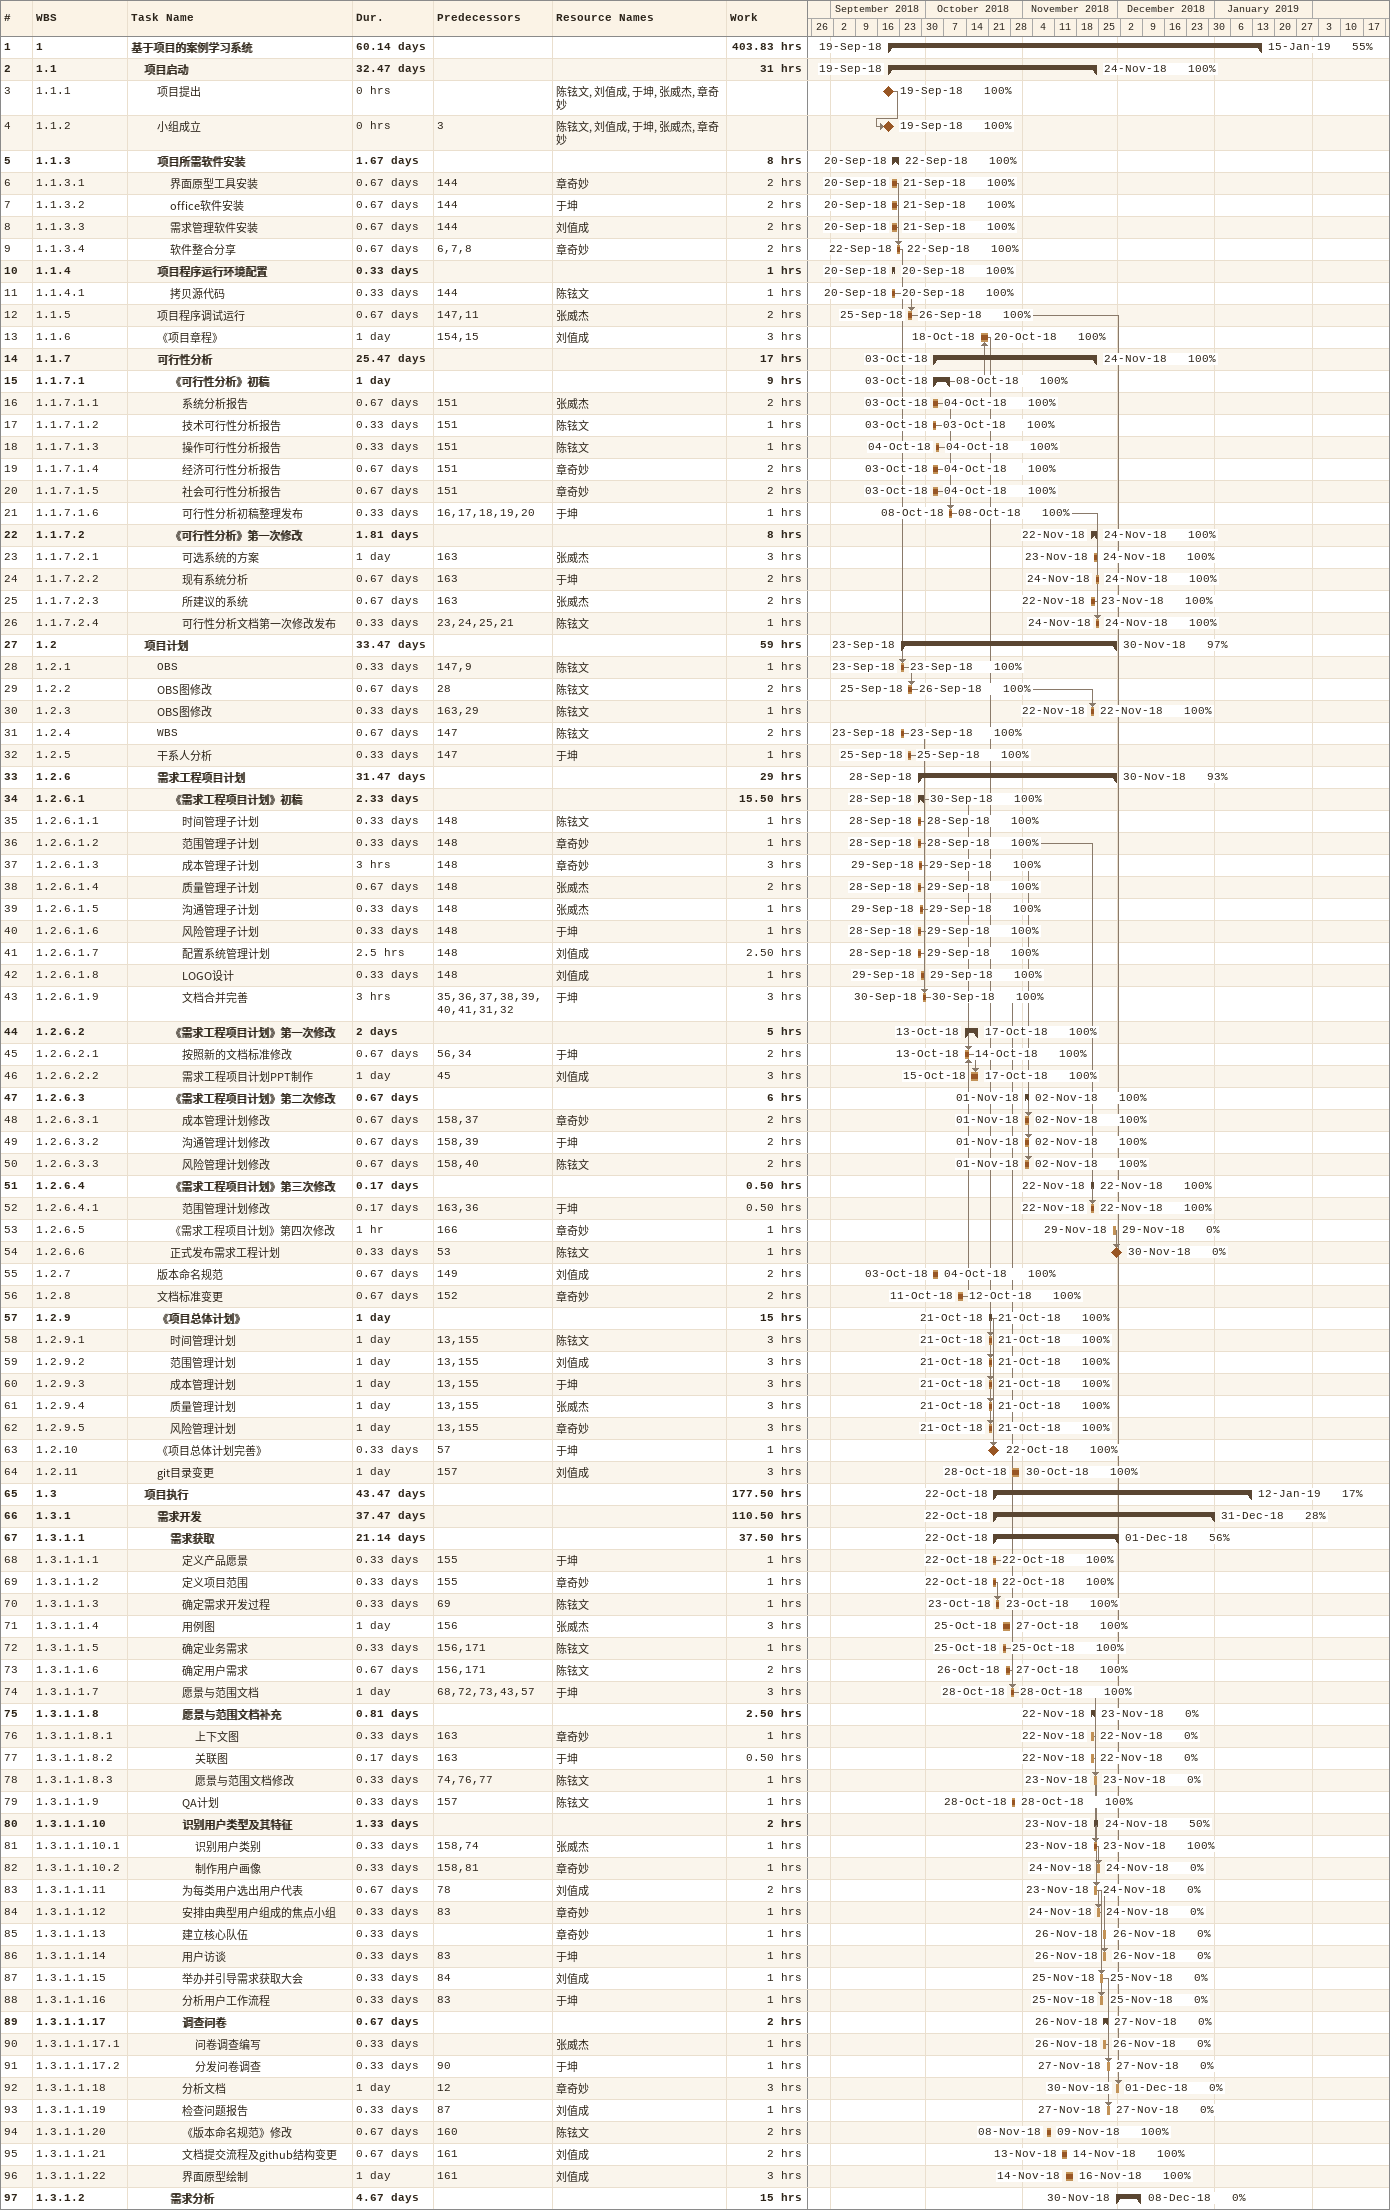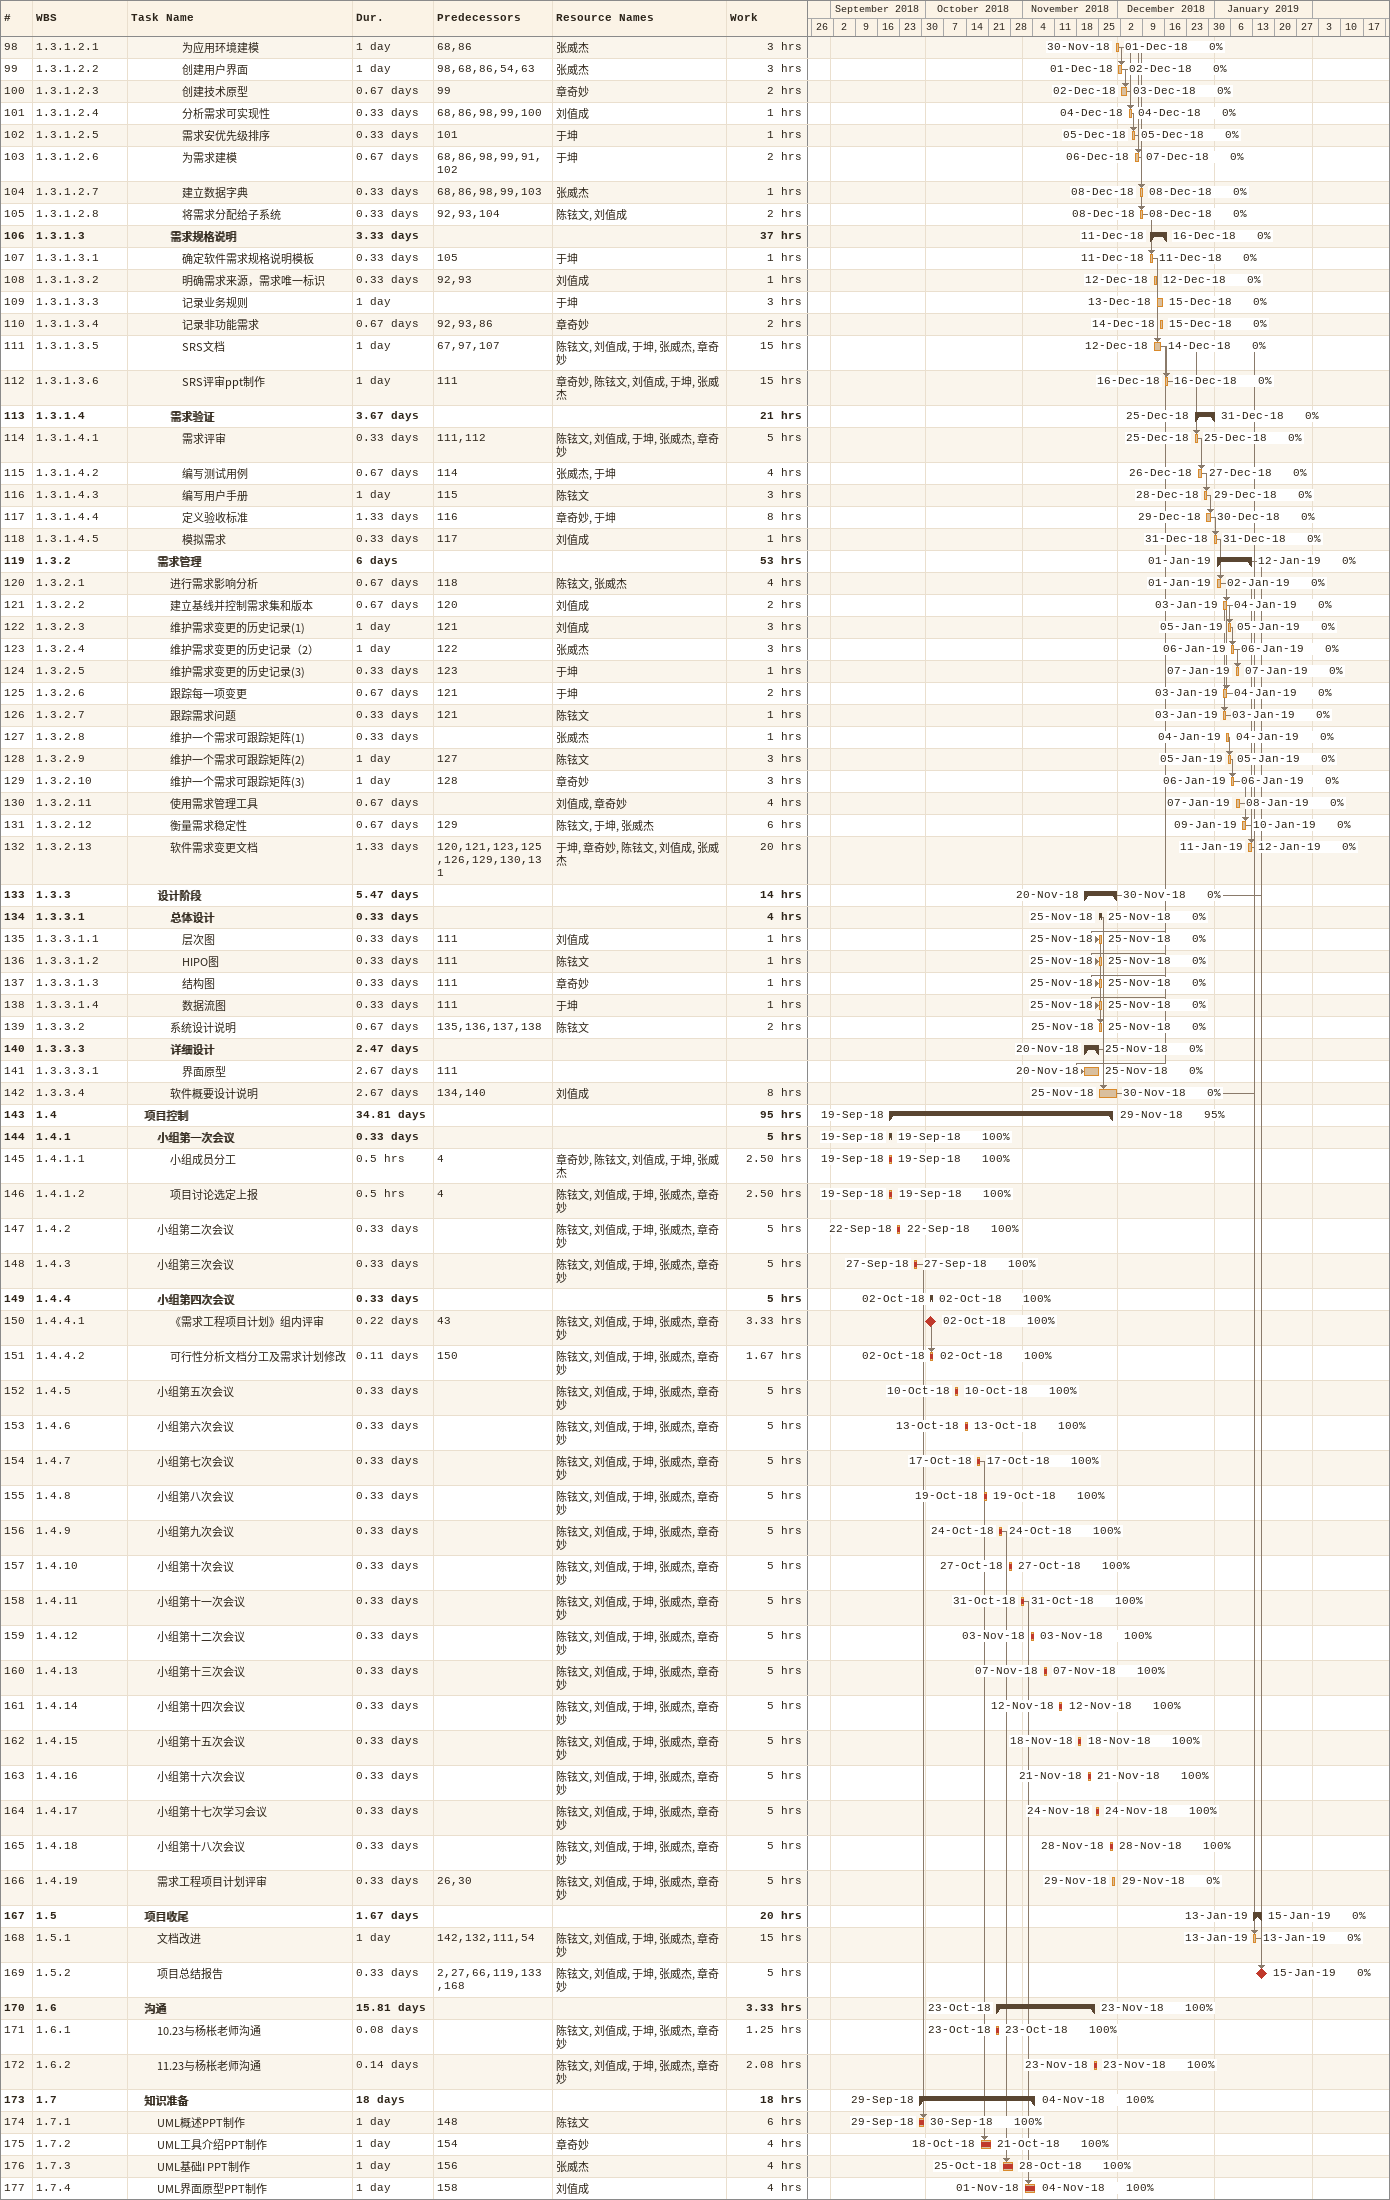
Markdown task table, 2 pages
| ID | WBS | Task | Duration | Start | Finish | Predecessors | Resources | % complete | Work (h) |
|---|---|---|---|---|---|---|---|---|---|
| 1 | 1 | **基于项目的案例学习系统** | 60.14d | 2018-09-19 | 2019-01-15 |  |  | 55 | 403.83 |
| 2 | 1.1 | **项目启动** | 32.47d | 2018-09-19 | 2018-11-24 |  |  | 100 | 31 |
| 3 | 1.1.1 | 项目提出 | 0h | 2018-09-19 | 2018-09-19 |  | 陈铉文, 刘值成, 于坤, 张威杰, 章奇妙 | 100 |  |
| 4 | 1.1.2 | 小组成立 | 0h | 2018-09-19 | 2018-09-19 | 3 | 陈铉文, 刘值成, 于坤, 张威杰, 章奇妙 | 100 |  |
| 5 | 1.1.3 | **项目所需软件安装** | 1.67d | 2018-09-20 | 2018-09-22 |  |  | 100 | 8 |
| 6 | 1.1.3.1 | 界面原型工具安装 | 0.67d | 2018-09-20 | 2018-09-21 | 144 | 章奇妙 | 100 | 2 |
| 7 | 1.1.3.2 | office软件安装 | 0.67d | 2018-09-20 | 2018-09-21 | 144 | 于坤 | 100 | 2 |
| 8 | 1.1.3.3 | 需求管理软件安装 | 0.67d | 2018-09-20 | 2018-09-21 | 144 | 刘值成 | 100 | 2 |
| 9 | 1.1.3.4 | 软件整合分享 | 0.67d | 2018-09-22 | 2018-09-22 | 6, 7, 8 | 章奇妙 | 100 | 2 |
| 10 | 1.1.4 | **项目程序运行环境配置** | 0.33d | 2018-09-20 | 2018-09-20 |  |  | 100 | 1 |
| 11 | 1.1.4.1 | 拷贝源代码 | 0.33d | 2018-09-20 | 2018-09-20 | 144 | 陈铉文 | 100 | 1 |
| 12 | 1.1.5 | 项目程序调试运行 | 0.67d | 2018-09-25 | 2018-09-26 | 147, 11 | 张威杰 | 100 | 2 |
| 13 | 1.1.6 | 《项目章程》 | 1d | 2018-10-18 | 2018-10-20 | 154, 15 | 刘值成 | 100 | 3 |
| 14 | 1.1.7 | **可行性分析** | 25.47d | 2018-10-03 | 2018-11-24 |  |  | 100 | 17 |
| 15 | 1.1.7.1 | **《可行性分析》初稿** | 1d | 2018-10-03 | 2018-10-08 |  |  | 100 | 9 |
| 16 | 1.1.7.1.1 | 系统分析报告 | 0.67d | 2018-10-03 | 2018-10-04 | 151 | 张威杰 | 100 | 2 |
| 17 | 1.1.7.1.2 | 技术可行性分析报告 | 0.33d | 2018-10-03 | 2018-10-03 | 151 | 陈铉文 | 100 | 1 |
| 18 | 1.1.7.1.3 | 操作可行性分析报告 | 0.33d | 2018-10-04 | 2018-10-04 | 151 | 陈铉文 | 100 | 1 |
| 19 | 1.1.7.1.4 | 经济可行性分析报告 | 0.67d | 2018-10-03 | 2018-10-04 | 151 | 章奇妙 | 100 | 2 |
| 20 | 1.1.7.1.5 | 社会可行性分析报告 | 0.67d | 2018-10-03 | 2018-10-04 | 151 | 章奇妙 | 100 | 2 |
| 21 | 1.1.7.1.6 | 可行性分析初稿整理发布 | 0.33d | 2018-10-08 | 2018-10-08 | 16, 17, 18, 19, 20 | 于坤 | 100 | 1 |
| 22 | 1.1.7.2 | **《可行性分析》第一次修改** | 1.81d | 2018-11-22 | 2018-11-24 |  |  | 100 | 8 |
| 23 | 1.1.7.2.1 | 可选系统的方案 | 1d | 2018-11-23 | 2018-11-24 | 163 | 张威杰 | 100 | 3 |
| 24 | 1.1.7.2.2 | 现有系统分析 | 0.67d | 2018-11-24 | 2018-11-24 | 163 | 于坤 | 100 | 2 |
| 25 | 1.1.7.2.3 | 所建议的系统 | 0.67d | 2018-11-22 | 2018-11-23 | 163 | 张威杰 | 100 | 2 |
| 26 | 1.1.7.2.4 | 可行性分析文档第一次修改发布 | 0.33d | 2018-11-24 | 2018-11-24 | 23, 24, 25, 21 | 陈铉文 | 100 | 1 |
| 27 | 1.2 | **项目计划** | 33.47d | 2018-09-23 | 2018-11-30 |  |  | 97 | 59 |
| 28 | 1.2.1 | OBS | 0.33d | 2018-09-23 | 2018-09-23 | 147, 9 | 陈铉文 | 100 | 1 |
| 29 | 1.2.2 | OBS图修改 | 0.67d | 2018-09-25 | 2018-09-26 | 28 | 陈铉文 | 100 | 2 |
| 30 | 1.2.3 | OBS图修改 | 0.33d | 2018-11-22 | 2018-11-22 | 163, 29 | 陈铉文 | 100 | 1 |
| 31 | 1.2.4 | WBS | 0.67d | 2018-09-23 | 2018-09-23 | 147 | 陈铉文 | 100 | 2 |
| 32 | 1.2.5 | 干系人分析 | 0.33d | 2018-09-25 | 2018-09-25 | 147 | 于坤 | 100 | 1 |
| 33 | 1.2.6 | **需求工程项目计划** | 31.47d | 2018-09-28 | 2018-11-30 |  |  | 93 | 29 |
| 34 | 1.2.6.1 | **《需求工程项目计划》初稿** | 2.33d | 2018-09-28 | 2018-09-30 |  |  | 100 | 15.50 |
| 35 | 1.2.6.1.1 | 时间管理子计划 | 0.33d | 2018-09-28 | 2018-09-28 | 148 | 陈铉文 | 100 | 1 |
| 36 | 1.2.6.1.2 | 范围管理子计划 | 0.33d | 2018-09-28 | 2018-09-28 | 148 | 章奇妙 | 100 | 1 |
| 37 | 1.2.6.1.3 | 成本管理子计划 | 3h | 2018-09-29 | 2018-09-29 | 148 | 章奇妙 | 100 | 3 |
| 38 | 1.2.6.1.4 | 质量管理子计划 | 0.67d | 2018-09-28 | 2018-09-29 | 148 | 张威杰 | 100 | 2 |
| 39 | 1.2.6.1.5 | 沟通管理子计划 | 0.33d | 2018-09-29 | 2018-09-29 | 148 | 张威杰 | 100 | 1 |
| 40 | 1.2.6.1.6 | 风险管理子计划 | 0.33d | 2018-09-28 | 2018-09-29 | 148 | 于坤 | 100 | 1 |
| 41 | 1.2.6.1.7 | 配置系统管理计划 | 2.5h | 2018-09-28 | 2018-09-29 | 148 | 刘值成 | 100 | 2.50 |
| 42 | 1.2.6.1.8 | LOGO设计 | 0.33d | 2018-09-29 | 2018-09-29 | 148 | 刘值成 | 100 | 1 |
| 43 | 1.2.6.1.9 | 文档合并完善 | 3h | 2018-09-30 | 2018-09-30 | 35, 36, 37, 38, 39, 40, 41, 31, 32 | 于坤 | 100 | 3 |
| 44 | 1.2.6.2 | **《需求工程项目计划》第一次修改** | 2d | 2018-10-13 | 2018-10-17 |  |  | 100 | 5 |
| 45 | 1.2.6.2.1 | 按照新的文档标准修改 | 0.67d | 2018-10-13 | 2018-10-14 | 56, 34 | 于坤 | 100 | 2 |
| 46 | 1.2.6.2.2 | 需求工程项目计划PPT制作 | 1d | 2018-10-15 | 2018-10-17 | 45 | 刘值成 | 100 | 3 |
| 47 | 1.2.6.3 | **《需求工程项目计划》第二次修改** | 0.67d | 2018-11-01 | 2018-11-02 |  |  | 100 | 6 |
| 48 | 1.2.6.3.1 | 成本管理计划修改 | 0.67d | 2018-11-01 | 2018-11-02 | 158, 37 | 章奇妙 | 100 | 2 |
| 49 | 1.2.6.3.2 | 沟通管理计划修改 | 0.67d | 2018-11-01 | 2018-11-02 | 158, 39 | 于坤 | 100 | 2 |
| 50 | 1.2.6.3.3 | 风险管理计划修改 | 0.67d | 2018-11-01 | 2018-11-02 | 158, 40 | 陈铉文 | 100 | 2 |
| 51 | 1.2.6.4 | **《需求工程项目计划》第三次修改** | 0.17d | 2018-11-22 | 2018-11-22 |  |  | 100 | 0.50 |
| 52 | 1.2.6.4.1 | 范围管理计划修改 | 0.17d | 2018-11-22 | 2018-11-22 | 163, 36 | 于坤 | 100 | 0.50 |
| 53 | 1.2.6.5 | 《需求工程项目计划》第四次修改 | 1h | 2018-11-29 | 2018-11-29 | 166 | 章奇妙 | 0 | 1 |
| 54 | 1.2.6.6 | 正式发布需求工程计划 | 0.33d | 2018-11-30 | 2018-11-30 | 53 | 陈铉文 | 0 | 1 |
| 55 | 1.2.7 | 版本命名规范 | 0.67d | 2018-10-03 | 2018-10-04 | 149 | 刘值成 | 100 | 2 |
| 56 | 1.2.8 | 文档标准变更 | 0.67d | 2018-10-11 | 2018-10-12 | 152 | 章奇妙 | 100 | 2 |
| 57 | 1.2.9 | **《项目总体计划》** | 1d | 2018-10-21 | 2018-10-21 |  |  | 100 | 15 |
| 58 | 1.2.9.1 | 时间管理计划 | 1d | 2018-10-21 | 2018-10-21 | 13, 155 | 陈铉文 | 100 | 3 |
| 59 | 1.2.9.2 | 范围管理计划 | 1d | 2018-10-21 | 2018-10-21 | 13, 155 | 刘值成 | 100 | 3 |
| 60 | 1.2.9.3 | 成本管理计划 | 1d | 2018-10-21 | 2018-10-21 | 13, 155 | 于坤 | 100 | 3 |
| 61 | 1.2.9.4 | 质量管理计划 | 1d | 2018-10-21 | 2018-10-21 | 13, 155 | 张威杰 | 100 | 3 |
| 62 | 1.2.9.5 | 风险管理计划 | 1d | 2018-10-21 | 2018-10-21 | 13, 155 | 章奇妙 | 100 | 3 |
| 63 | 1.2.10 | 《项目总体计划完善》 | 0.33d | 2018-10-22 | 2018-10-22 | 57 | 于坤 | 100 | 1 |
| 64 | 1.2.11 | git目录变更 | 1d | 2018-10-28 | 2018-10-30 | 157 | 刘值成 | 100 | 3 |
| 65 | 1.3 | **项目执行** | 43.47d | 2018-10-22 | 2019-01-12 |  |  | 17 | 177.50 |
| 66 | 1.3.1 | **需求开发** | 37.47d | 2018-10-22 | 2018-12-31 |  |  | 28 | 110.50 |
| 67 | 1.3.1.1 | **需求获取** | 21.14d | 2018-10-22 | 2018-12-01 |  |  | 56 | 37.50 |
| 68 | 1.3.1.1.1 | 定义产品愿景 | 0.33d | 2018-10-22 | 2018-10-22 | 155 | 于坤 | 100 | 1 |
| 69 | 1.3.1.1.2 | 定义项目范围 | 0.33d | 2018-10-22 | 2018-10-22 | 155 | 章奇妙 | 100 | 1 |
| 70 | 1.3.1.1.3 | 确定需求开发过程 | 0.33d | 2018-10-23 | 2018-10-23 | 69 | 陈铉文 | 100 | 1 |
| 71 | 1.3.1.1.4 | 用例图 | 1d | 2018-10-25 | 2018-10-27 | 156 | 张威杰 | 100 | 3 |
| 72 | 1.3.1.1.5 | 确定业务需求 | 0.33d | 2018-10-25 | 2018-10-25 | 156, 171 | 陈铉文 | 100 | 1 |
| 73 | 1.3.1.1.6 | 确定用户需求 | 0.67d | 2018-10-26 | 2018-10-27 | 156, 171 | 陈铉文 | 100 | 2 |
| 74 | 1.3.1.1.7 | 愿景与范围文档 | 1d | 2018-10-28 | 2018-10-28 | 68, 72, 73, 43, 57 | 于坤 | 100 | 3 |
| 75 | 1.3.1.1.8 | **愿景与范围文档补充** | 0.81d | 2018-11-22 | 2018-11-23 |  |  | 0 | 2.50 |
| 76 | 1.3.1.1.8.1 | 上下文图 | 0.33d | 2018-11-22 | 2018-11-22 | 163 | 章奇妙 | 0 | 1 |
| 77 | 1.3.1.1.8.2 | 关联图 | 0.17d | 2018-11-22 | 2018-11-22 | 163 | 于坤 | 0 | 0.50 |
| 78 | 1.3.1.1.8.3 | 愿景与范围文档修改 | 0.33d | 2018-11-23 | 2018-11-23 | 74, 76, 77 | 陈铉文 | 0 | 1 |
| 79 | 1.3.1.1.9 | QA计划 | 0.33d | 2018-10-28 | 2018-10-28 | 157 | 陈铉文 | 100 | 1 |
| 80 | 1.3.1.1.10 | **识别用户类型及其特征** | 1.33d | 2018-11-23 | 2018-11-24 |  |  | 50 | 2 |
| 81 | 1.3.1.1.10.1 | 识别用户类别 | 0.33d | 2018-11-23 | 2018-11-23 | 158, 74 | 张威杰 | 100 | 1 |
| 82 | 1.3.1.1.10.2 | 制作用户画像 | 0.33d | 2018-11-24 | 2018-11-24 | 158, 81 | 章奇妙 | 0 | 1 |
| 83 | 1.3.1.1.11 | 为每类用户选出用户代表 | 0.67d | 2018-11-23 | 2018-11-24 | 78 | 刘值成 | 0 | 2 |
| 84 | 1.3.1.1.12 | 安排由典型用户组成的焦点小组 | 0.33d | 2018-11-24 | 2018-11-24 | 83 | 章奇妙 | 0 | 1 |
| 85 | 1.3.1.1.13 | 建立核心队伍 | 0.33d | 2018-11-26 | 2018-11-26 |  | 章奇妙 | 0 | 1 |
| 86 | 1.3.1.1.14 | 用户访谈 | 0.33d | 2018-11-26 | 2018-11-26 | 83 | 于坤 | 0 | 1 |
| 87 | 1.3.1.1.15 | 举办并引导需求获取大会 | 0.33d | 2018-11-25 | 2018-11-25 | 84 | 刘值成 | 0 | 1 |
| 88 | 1.3.1.1.16 | 分析用户工作流程 | 0.33d | 2018-11-25 | 2018-11-25 | 83 | 于坤 | 0 | 1 |
| 89 | 1.3.1.1.17 | **调查问卷** | 0.67d | 2018-11-26 | 2018-11-27 |  |  | 0 | 2 |
| 90 | 1.3.1.1.17.1 | 问卷调查编写 | 0.33d | 2018-11-26 | 2018-11-26 |  | 张威杰 | 0 | 1 |
| 91 | 1.3.1.1.17.2 | 分发问卷调查 | 0.33d | 2018-11-27 | 2018-11-27 | 90 | 于坤 | 0 | 1 |
| 92 | 1.3.1.1.18 | 分析文档 | 1d | 2018-11-30 | 2018-12-01 | 12 | 章奇妙 | 0 | 3 |
| 93 | 1.3.1.1.19 | 检查问题报告 | 0.33d | 2018-11-27 | 2018-11-27 | 87 | 刘值成 | 0 | 1 |
| 94 | 1.3.1.1.20 | 《版本命名规范》修改 | 0.67d | 2018-11-08 | 2018-11-09 | 160 | 陈铉文 | 100 | 2 |
| 95 | 1.3.1.1.21 | 文档提交流程及github结构变更 | 0.67d | 2018-11-13 | 2018-11-14 | 161 | 刘值成 | 100 | 2 |
| 96 | 1.3.1.1.22 | 界面原型绘制 | 1d | 2018-11-14 | 2018-11-16 | 161 | 刘值成 | 100 | 3 |
| 97 | 1.3.1.2 | **需求分析** | 4.67d | 2018-11-30 | 2018-12-08 |  |  | 0 | 15 |
| 98 | 1.3.1.2.1 | 为应用环境建模 | 1d | 2018-11-30 | 2018-12-01 | 68, 86 | 张威杰 | 0 | 3 |
| 99 | 1.3.1.2.2 | 创建用户界面 | 1d | 2018-12-01 | 2018-12-02 | 98, 68, 86, 54, 63 | 张威杰 | 0 | 3 |
| 100 | 1.3.1.2.3 | 创建技术原型 | 0.67d | 2018-12-02 | 2018-12-03 | 99 | 章奇妙 | 0 | 2 |
| 101 | 1.3.1.2.4 | 分析需求可实现性 | 0.33d | 2018-12-04 | 2018-12-04 | 68, 86, 98, 99, 100 | 刘值成 | 0 | 1 |
| 102 | 1.3.1.2.5 | 需求安优先级排序 | 0.33d | 2018-12-05 | 2018-12-05 | 101 | 于坤 | 0 | 1 |
| 103 | 1.3.1.2.6 | 为需求建模 | 0.67d | 2018-12-06 | 2018-12-07 | 68, 86, 98, 99, 91, 102 | 于坤 | 0 | 2 |
| 104 | 1.3.1.2.7 | 建立数据字典 | 0.33d | 2018-12-08 | 2018-12-08 | 68, 86, 98, 99, 103 | 张威杰 | 0 | 1 |
| 105 | 1.3.1.2.8 | 将需求分配给子系统 | 0.33d | 2018-12-08 | 2018-12-08 | 92, 93, 104 | 陈铉文, 刘值成 | 0 | 2 |
| 106 | 1.3.1.3 | **需求规格说明** | 3.33d | 2018-12-11 | 2018-12-16 |  |  | 0 | 37 |
| 107 | 1.3.1.3.1 | 确定软件需求规格说明模板 | 0.33d | 2018-12-11 | 2018-12-11 | 105 | 于坤 | 0 | 1 |
| 108 | 1.3.1.3.2 | 明确需求来源，需求唯一标识 | 0.33d | 2018-12-12 | 2018-12-12 | 92, 93 | 刘值成 | 0 | 1 |
| 109 | 1.3.1.3.3 | 记录业务规则 | 1d | 2018-12-13 | 2018-12-15 |  | 于坤 | 0 | 3 |
| 110 | 1.3.1.3.4 | 记录非功能需求 | 0.67d | 2018-12-14 | 2018-12-15 | 92, 93, 86 | 章奇妙 | 0 | 2 |
| 111 | 1.3.1.3.5 | SRS文档 | 1d | 2018-12-12 | 2018-12-14 | 67, 97, 107 | 陈铉文, 刘值成, 于坤, 张威杰, 章奇妙 | 0 | 15 |
| 112 | 1.3.1.3.6 | SRS评审ppt制作 | 1d | 2018-12-16 | 2018-12-16 | 111 | 章奇妙, 陈铉文, 刘值成, 于坤, 张威杰 | 0 | 15 |
| 113 | 1.3.1.4 | **需求验证** | 3.67d | 2018-12-25 | 2018-12-31 |  |  | 0 | 21 |
| 114 | 1.3.1.4.1 | 需求评审 | 0.33d | 2018-12-25 | 2018-12-25 | 111, 112 | 陈铉文, 刘值成, 于坤, 张威杰, 章奇妙 | 0 | 5 |
| 115 | 1.3.1.4.2 | 编写测试用例 | 0.67d | 2018-12-26 | 2018-12-27 | 114 | 张威杰, 于坤 | 0 | 4 |
| 116 | 1.3.1.4.3 | 编写用户手册 | 1d | 2018-12-28 | 2018-12-29 | 115 | 陈铉文 | 0 | 3 |
| 117 | 1.3.1.4.4 | 定义验收标准 | 1.33d | 2018-12-29 | 2018-12-30 | 116 | 章奇妙, 于坤 | 0 | 8 |
| 118 | 1.3.1.4.5 | 模拟需求 | 0.33d | 2018-12-31 | 2018-12-31 | 117 | 刘值成 | 0 | 1 |
| 119 | 1.3.2 | **需求管理** | 6d | 2019-01-01 | 2019-01-12 |  |  | 0 | 53 |
| 120 | 1.3.2.1 | 进行需求影响分析 | 0.67d | 2019-01-01 | 2019-01-02 | 118 | 陈铉文, 张威杰 | 0 | 4 |
| 121 | 1.3.2.2 | 建立基线并控制需求集和版本 | 0.67d | 2019-01-03 | 2019-01-04 | 120 | 刘值成 | 0 | 2 |
| 122 | 1.3.2.3 | 维护需求变更的历史记录(1) | 1d | 2019-01-05 | 2019-01-05 | 121 | 刘值成 | 0 | 3 |
| 123 | 1.3.2.4 | 维护需求变更的历史记录（2） | 1d | 2019-01-06 | 2019-01-06 | 122 | 张威杰 | 0 | 3 |
| 124 | 1.3.2.5 | 维护需求变更的历史记录(3) | 0.33d | 2019-01-07 | 2019-01-07 | 123 | 于坤 | 0 | 1 |
| 125 | 1.3.2.6 | 跟踪每一项变更 | 0.67d | 2019-01-03 | 2019-01-04 | 121 | 于坤 | 0 | 2 |
| 126 | 1.3.2.7 | 跟踪需求问题 | 0.33d | 2019-01-03 | 2019-01-03 | 121 | 陈铉文 | 0 | 1 |
| 127 | 1.3.2.8 | 维护一个需求可跟踪矩阵(1) | 0.33d | 2019-01-04 | 2019-01-04 |  | 张威杰 | 0 | 1 |
| 128 | 1.3.2.9 | 维护一个需求可跟踪矩阵(2) | 1d | 2019-01-05 | 2019-01-05 | 127 | 陈铉文 | 0 | 3 |
| 129 | 1.3.2.10 | 维护一个需求可跟踪矩阵(3) | 1d | 2019-01-06 | 2019-01-06 | 128 | 章奇妙 | 0 | 3 |
| 130 | 1.3.2.11 | 使用需求管理工具 | 0.67d | 2019-01-07 | 2019-01-08 |  | 刘值成, 章奇妙 | 0 | 4 |
| 131 | 1.3.2.12 | 衡量需求稳定性 | 0.67d | 2019-01-09 | 2019-01-10 | 129 | 陈铉文, 于坤, 张威杰 | 0 | 6 |
| 132 | 1.3.2.13 | 软件需求变更文档 | 1.33d | 2019-01-11 | 2019-01-12 | 120, 121, 123, 125, 126, 129, 130, 131 | 于坤, 章奇妙, 陈铉文, 刘值成, 张威杰 | 0 | 20 |
| 133 | 1.3.3 | **设计阶段** | 5.47d | 2018-11-20 | 2018-11-30 |  |  | 0 | 14 |
| 134 | 1.3.3.1 | **总体设计** | 0.33d | 2018-11-25 | 2018-11-25 |  |  | 0 | 4 |
| 135 | 1.3.3.1.1 | 层次图 | 0.33d | 2018-11-25 | 2018-11-25 | 111 | 刘值成 | 0 | 1 |
| 136 | 1.3.3.1.2 | HIPO图 | 0.33d | 2018-11-25 | 2018-11-25 | 111 | 陈铉文 | 0 | 1 |
| 137 | 1.3.3.1.3 | 结构图 | 0.33d | 2018-11-25 | 2018-11-25 | 111 | 章奇妙 | 0 | 1 |
| 138 | 1.3.3.1.4 | 数据流图 | 0.33d | 2018-11-25 | 2018-11-25 | 111 | 于坤 | 0 | 1 |
| 139 | 1.3.3.2 | 系统设计说明 | 0.67d | 2018-11-25 | 2018-11-25 | 135, 136, 137, 138 | 陈铉文 | 0 | 2 |
| 140 | 1.3.3.3 | **详细设计** | 2.47d | 2018-11-20 | 2018-11-25 |  |  | 0 |  |
| 141 | 1.3.3.3.1 | 界面原型 | 2.67d | 2018-11-20 | 2018-11-25 | 111 |  | 0 |  |
| 142 | 1.3.3.4 | 软件概要设计说明 | 2.67d | 2018-11-25 | 2018-11-30 | 134, 140 | 刘值成 | 0 | 8 |
| 143 | 1.4 | **项目控制** | 34.81d | 2018-09-19 | 2018-11-29 |  |  | 95 | 95 |
| 144 | 1.4.1 | **小组第一次会议** | 0.33d | 2018-09-19 | 2018-09-19 |  |  | 100 | 5 |
| 145 | 1.4.1.1 | 小组成员分工 | 0.5h | 2018-09-19 | 2018-09-19 | 4 | 章奇妙, 陈铉文, 刘值成, 于坤, 张威杰 | 100 | 2.50 |
| 146 | 1.4.1.2 | 项目讨论选定上报 | 0.5h | 2018-09-19 | 2018-09-19 | 4 | 陈铉文, 刘值成, 于坤, 张威杰, 章奇妙 | 100 | 2.50 |
| 147 | 1.4.2 | 小组第二次会议 | 0.33d | 2018-09-22 | 2018-09-22 |  | 陈铉文, 刘值成, 于坤, 张威杰, 章奇妙 | 100 | 5 |
| 148 | 1.4.3 | 小组第三次会议 | 0.33d | 2018-09-27 | 2018-09-27 |  | 陈铉文, 刘值成, 于坤, 张威杰, 章奇妙 | 100 | 5 |
| 149 | 1.4.4 | **小组第四次会议** | 0.33d | 2018-10-02 | 2018-10-02 |  |  | 100 | 5 |
| 150 | 1.4.4.1 | 《需求工程项目计划》组内评审 | 0.22d | 2018-10-02 | 2018-10-02 | 43 | 陈铉文, 刘值成, 于坤, 张威杰, 章奇妙 | 100 | 3.33 |
| 151 | 1.4.4.2 | 可行性分析文档分工及需求计划修改 | 0.11d | 2018-10-02 | 2018-10-02 | 150 | 陈铉文, 刘值成, 于坤, 张威杰, 章奇妙 | 100 | 1.67 |
| 152 | 1.4.5 | 小组第五次会议 | 0.33d | 2018-10-10 | 2018-10-10 |  | 陈铉文, 刘值成, 于坤, 张威杰, 章奇妙 | 100 | 5 |
| 153 | 1.4.6 | 小组第六次会议 | 0.33d | 2018-10-13 | 2018-10-13 |  | 陈铉文, 刘值成, 于坤, 张威杰, 章奇妙 | 100 | 5 |
| 154 | 1.4.7 | 小组第七次会议 | 0.33d | 2018-10-17 | 2018-10-17 |  | 陈铉文, 刘值成, 于坤, 张威杰, 章奇妙 | 100 | 5 |
| 155 | 1.4.8 | 小组第八次会议 | 0.33d | 2018-10-19 | 2018-10-19 |  | 陈铉文, 刘值成, 于坤, 张威杰, 章奇妙 | 100 | 5 |
| 156 | 1.4.9 | 小组第九次会议 | 0.33d | 2018-10-24 | 2018-10-24 |  | 陈铉文, 刘值成, 于坤, 张威杰, 章奇妙 | 100 | 5 |
| 157 | 1.4.10 | 小组第十次会议 | 0.33d | 2018-10-27 | 2018-10-27 |  | 陈铉文, 刘值成, 于坤, 张威杰, 章奇妙 | 100 | 5 |
| 158 | 1.4.11 | 小组第十一次会议 | 0.33d | 2018-10-31 | 2018-10-31 |  | 陈铉文, 刘值成, 于坤, 张威杰, 章奇妙 | 100 | 5 |
| 159 | 1.4.12 | 小组第十二次会议 | 0.33d | 2018-11-03 | 2018-11-03 |  | 陈铉文, 刘值成, 于坤, 张威杰, 章奇妙 | 100 | 5 |
| 160 | 1.4.13 | 小组第十三次会议 | 0.33d | 2018-11-07 | 2018-11-07 |  | 陈铉文, 刘值成, 于坤, 张威杰, 章奇妙 | 100 | 5 |
| 161 | 1.4.14 | 小组第十四次会议 | 0.33d | 2018-11-12 | 2018-11-12 |  | 陈铉文, 刘值成, 于坤, 张威杰, 章奇妙 | 100 | 5 |
| 162 | 1.4.15 | 小组第十五次会议 | 0.33d | 2018-11-18 | 2018-11-18 |  | 陈铉文, 刘值成, 于坤, 张威杰, 章奇妙 | 100 | 5 |
| 163 | 1.4.16 | 小组第十六次会议 | 0.33d | 2018-11-21 | 2018-11-21 |  | 陈铉文, 刘值成, 于坤, 张威杰, 章奇妙 | 100 | 5 |
| 164 | 1.4.17 | 小组第十七次学习会议 | 0.33d | 2018-11-24 | 2018-11-24 |  | 陈铉文, 刘值成, 于坤, 张威杰, 章奇妙 | 100 | 5 |
| 165 | 1.4.18 | 小组第十八次会议 | 0.33d | 2018-11-28 | 2018-11-28 |  | 陈铉文, 刘值成, 于坤, 张威杰, 章奇妙 | 100 | 5 |
| 166 | 1.4.19 | 需求工程项目计划评审 | 0.33d | 2018-11-29 | 2018-11-29 | 26, 30 | 陈铉文, 刘值成, 于坤, 张威杰, 章奇妙 | 0 | 5 |
| 167 | 1.5 | **项目收尾** | 1.67d | 2019-01-13 | 2019-01-15 |  |  | 0 | 20 |
| 168 | 1.5.1 | 文档改进 | 1d | 2019-01-13 | 2019-01-13 | 142, 132, 111, 54 | 陈铉文, 刘值成, 于坤, 张威杰, 章奇妙 | 0 | 15 |
| 169 | 1.5.2 | 项目总结报告 | 0.33d | 2019-01-15 | 2019-01-15 | 2, 27, 66, 119, 133, 168 | 陈铉文, 刘值成, 于坤, 张威杰, 章奇妙 | 0 | 5 |
| 170 | 1.6 | **沟通** | 15.81d | 2018-10-23 | 2018-11-23 |  |  | 100 | 3.33 |
| 171 | 1.6.1 | 10.23与杨枨老师沟通 | 0.08d | 2018-10-23 | 2018-10-23 |  | 陈铉文, 刘值成, 于坤, 张威杰, 章奇妙 | 100 | 1.25 |
| 172 | 1.6.2 | 11.23与杨枨老师沟通 | 0.14d | 2018-11-23 | 2018-11-23 |  | 陈铉文, 刘值成, 于坤, 张威杰, 章奇妙 | 100 | 2.08 |
| 173 | 1.7 | **知识准备** | 18d | 2018-09-29 | 2018-11-04 |  |  | 100 | 18 |
| 174 | 1.7.1 | UML概述PPT制作 | 1d | 2018-09-29 | 2018-09-30 | 148 | 陈铉文 | 100 | 6 |
| 175 | 1.7.2 | UML工具介绍PPT制作 | 1d | 2018-10-18 | 2018-10-21 | 154 | 章奇妙 | 100 | 4 |
| 176 | 1.7.3 | UML基础I PPT制作 | 1d | 2018-10-25 | 2018-10-28 | 156 | 张威杰 | 100 | 4 |
| 177 | 1.7.4 | UML界面原型PPT制作 | 1d | 2018-11-01 | 2018-11-04 | 158 | 刘值成 | 100 | 4 |
